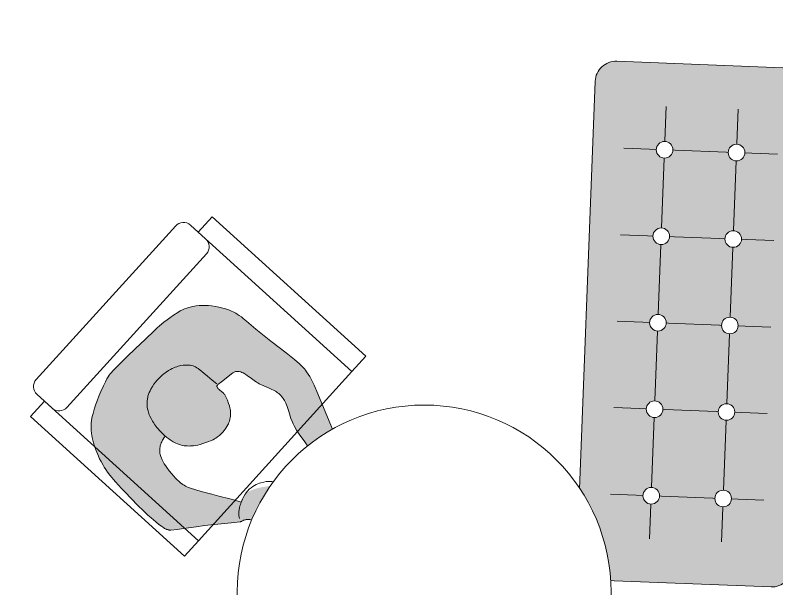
# Model space of a CAD drawing. Header units: millimetres. Extents: x 77208 to 83183, y 651 to 49284.
# Drawn here: x 80336 to 82170, y 24003 to 25383 of the extents above; entities that cross this region are included whole.
import ezdxf

# ---------------------------------------------------------------- set-up
doc = ezdxf.new("R2010")
doc.units = ezdxf.units.MM
doc.header["$MEASUREMENT"] = 0
for name, color, linetype, lineweight in [('FIXT-JNRY-PART', 42, 'Continuous', 0), ('FURN-FREE', 1, 'Continuous', 0), ('FURN-PLNT', 211, 'Continuous', 0), ('PRES-FILL', 7, 'Continuous', 0), ('PRES-PEOP', 42, 'Continuous', 0)]:
    doc.layers.add(name, color=color, linetype=linetype, lineweight=lineweight)

# ---------------------------------------------------------------- blocks, each defined once
blk = doc.blocks.new('*U7')
at = {"color": 0, "linetype": 'ByBlock', "lineweight": -2}
for p, q in [((-250, 275), (-225, 275)), ((275, 275), (275, -275))]:
    blk.add_line(p, q, dxfattribs=at)
at = {"color": 0, "linetype": 'ByBlock', "lineweight": -2, "flags": 128}
for points in [[(-225, 325), (275, 325), (275, 275), (-225, 275), (-225, 325)], [(-225, -275), (275, -275), (275, -325), (-225, -325), (-225, -275)]]:
    blk.add_lwpolyline(points, close=True, dxfattribs=at)
for points in [[(-275, 250), (-275, -250)], [(-175, -250), (-175, 250)], [(-250, -275), (-200, -275)]]:
    blk.add_lwpolyline(points, dxfattribs=at)
at = {"color": 0, "linetype": 'ByBlock', "lineweight": -2}
for centre, start, end in [((-250, 250), 90, 180), ((-200, 250), 360, 90), ((-250, -250), 180, 270), ((-200, -250), 270, 360)]:
    blk.add_arc(centre, 25, start, end, dxfattribs=at)
blk = doc.blocks.new('*U16')
at = {"layer": 'PRES-FILL', "linetype": 'ByBlock', "lineweight": -2}
h = blk.add_hatch(color=0, dxfattribs=at)
edge = h.paths.add_edge_path(flags=16)
edge.add_spline(control_points=[(-87.1, -291.1), (-88.9, -288.5), (-89.4, -283.3), (-89.5, -277.4)], knot_values=[0, 0, 0, 0, 1, 1, 1, 1], degree=3, periodic=0)
edge.add_spline(control_points=[(-89.5, -277.4), (-94.1, -264.3), (-102.3, -248.1), (-95, -247.6), (-88, -247), (-89.7, -264.1), (-89.5, -277.4)], knot_values=[0, 0, 0, 0, 0.509531, 0.509531, 0.509531, 1, 1, 1, 1], degree=3, periodic=0)
edge.add_spline(control_points=[(-89.5, -277.4), (-87.5, -283), (-86.2, -288.1), (-87.1, -291.1)], knot_values=[0, 0, 0, 0, 1, 1, 1, 1], degree=3, periodic=0)
edge.add_spline(control_points=[(-87.1, -291.1), (-86, -292.7), (-84.3, -293.3), (-82, -292.6), (-63.6, -286.7), (-44.9, -280.7), (-26.4, -274.1), (-4, -266.1), (18.4, -258.1), (40.8, -249.8), (62.1, -241.9), (84, -234.3), (102, -220.3), (117.4, -208.3), (129.9, -193.2), (142.6, -178.6), (163, -155.2), (182.9, -131.3), (203.2, -107.9), (213.2, -96.5), (224.2, -86), (234.3, -74.7), (246.7, -60.8), (254.8, -44.4), (259.7, -25), (268.8, 10.8), (269.4, 46.9), (252.7, 77.9), (241.3, 99.1), (227.3, 117.8), (212, 135.7), (198.2, 151.6), (184.4, 167.6), (170.6, 183.5), (153.9, 202.7), (137.1, 221.9), (119.8, 240.6), (106.8, 254.7), (88.4, 262.4), (71.1, 271.5), (49.3, 282.9), (28.3, 292.7), (3.3, 297.3), (-21.5, 302), (-44.7, 298.6), (-68.4, 290.7), (-91.1, 283.2), (-111.9, 273.8), (-130.5, 259.8), (-157.5, 239.5), (-182.8, 217.5), (-207.6, 194.9), (-226.2, 177.9), (-244, 160), (-260.3, 140.7), (-265.4, 134.8), (-270.1, 127.5), (-269.8, 119.5), (-269, 91.5), (-265, 65.1), (-263.2, 38), (-261.2, 9.3), (-260.2, -19.6), (-257.9, -48.3), (-257.6, -51.7), (-255, -54.6), (-254.2, -58), (-253.4, -61.6), (-253.2, -65.2), (-253.5, -68.8), (-254.4, -82.4), (-267.6, -92.2), (-268.2, -106.7), (-269, -125.4), (-262.5, -142.7), (-255.6, -157.8), (-248.2, -173.7), (-230.6, -189), (-215.1, -195.9), (-194.6, -205.1), (-227.5, -119.8), (-210.4, -122.7), (-200.6, -124.4), (-194.9, -152.8), (-181.9, -153.3), (-179.8, -153.3), (-175.7, -153.3), (-175.6, -151), (-174.7, -121.2), (-175.9, -84.2), (-191.9, -63.8), (-196.2, -58.4), (-202.4, -54.5), (-209.7, -51.7)], knot_values=[0, 0, 0, 0, 0.004098, 0.004098, 0.004098, 0.036354, 0.036354, 0.036354, 0.07573, 0.07573, 0.07573, 0.113201, 0.113201, 0.113201, 0.145266, 0.145266, 0.145266, 0.196552, 0.196552, 0.196552, 0.221625, 0.221625, 0.221625, 0.252365, 0.252365, 0.252365, 0.309173, 0.309173, 0.309173, 0.348127, 0.348127, 0.348127, 0.382965, 0.382965, 0.382965, 0.425054, 0.425054, 0.425054, 0.456865, 0.456865, 0.456865, 0.496842, 0.496842, 0.496842, 0.536467, 0.536467, 0.536467, 0.574696, 0.574696, 0.574696, 0.630228, 0.630228, 0.630228, 0.671879, 0.671879, 0.671879, 0.684675, 0.684675, 0.684675, 0.729775, 0.729775, 0.729775, 0.777357, 0.777357, 0.777357, 0.783126, 0.783126, 0.783126, 0.789055, 0.789055, 0.789055, 0.811446, 0.811446, 0.811446, 0.840448, 0.840448, 0.840448, 0.871083, 0.871083, 0.871083, 0.911485, 0.911485, 0.911485, 0.934486, 0.934486, 0.934486, 0.938181, 0.938181, 0.938181, 0.987094, 0.987094, 0.987094, 1, 1, 1, 1], degree=3, periodic=0)
edge.add_line((-209.7, -51.7), (-194, 0))
edge.add_spline(control_points=[(-194, 0), (-187, 22.7), (-179.6, 45.3), (-171.5, 67.7), (-163, 91.4), (-139.6, 107.6), (-118.7, 121.9), (-107.4, 129.7), (-96.1, 136.5), (-80.5, 136.9), (-68.4, 137.2), (-58.5, 133.8), (-50.1, 127.2)], knot_values=[0, 0, 0, 0, 0.324205, 0.324205, 0.324205, 0.66843, 0.66843, 0.66843, 0.855113, 0.855113, 0.855113, 1, 1, 1, 1], degree=3, periodic=0)
edge.add_line((-50.1, 127.2), (-43.4, 121.9))
edge.add_spline(control_points=[(-43.4, 121.9), (-53, 112), (-61.7, 101.2), (-66.2, 86.4), (-72, 67.4), (-70.6, 51.9), (-65.8, 32.4), (-60.9, 12.4), (-52.4, -3.9), (-40.5, -16.6), (-29.8, -28), (-15.7, -35.9), (4.1, -37.8), (21.4, -39.5), (32.8, -32.6), (46, -27.7), (56.1, -23.9), (64, -4.3), (73.4, -9.4), (78.2, -11.9), (80, -18.4), (83, -23.2), (90.4, -35.2), (104.9, -43.5), (103.9, -59.9), (102.6, -82.9), (81.9, -92.8), (71.8, -109.6), (62.8, -124.7), (56.9, -143.1), (45.7, -155.8), (27.6, -176.6), (-8.7, -176.6), (-33.9, -189.3), (-57.3, -201), (-80, -218.6), (-102.9, -230.2), (-126.4, -242.2), (-170.3, -203.5), (-183.9, -215.1), (-185.4, -216.4), (-186.2, -221.3), (-185.7, -224), (-184, -232.5), (-161.6, -243.7), (-165.3, -244.4), (-170.3, -245.4), (-189.8, -234), (-202.1, -232.4), (-207, -231.8), (-219.2, -228.5), (-217.4, -233.8), (-214.3, -243.7), (-208.3, -250.8), (-201.7, -257.1), (-184.8, -273.2), (-168.6, -289.9), (-141.4, -295.4), (-121.8, -299.2), (-104.3, -296.7), (-90.1, -293.9), (-88.5, -293.6), (-87.5, -292.6), (-87.1, -291.1)], knot_values=[0, 0, 0, 0, 0.044568, 0.044568, 0.044568, 0.101682, 0.101682, 0.101682, 0.159954, 0.159954, 0.159954, 0.212108, 0.212108, 0.212108, 0.25772, 0.25772, 0.25772, 0.292514, 0.292514, 0.292514, 0.310285, 0.310285, 0.310285, 0.355053, 0.355053, 0.355053, 0.417583, 0.417583, 0.417583, 0.47369, 0.47369, 0.47369, 0.564976, 0.564976, 0.564976, 0.649839, 0.649839, 0.649839, 0.736981, 0.736981, 0.736981, 0.746599, 0.746599, 0.746599, 0.777051, 0.777051, 0.777051, 0.817948, 0.817948, 0.817948, 0.83422, 0.83422, 0.83422, 0.863911, 0.863911, 0.863911, 0.939425, 0.939425, 0.939425, 0.993629, 0.993629, 0.993629, 1, 1, 1, 1], degree=3, periodic=0)
at = {"layer": 'PRES-PEOP', "color": 0, "linetype": 'ByBlock', "lineweight": -2, "flags": 128}
for points in [[(-250.1, -46.7), (-246.5, -46.2), (-243, -45.9), (-239.8, -45.9), (-236.8, -46), (-234, -46.3), (-228.6, -47.1), (-224, -48.2), (-219.9, -49.4), (-216.4, -50.7), (-213.3, -51.9), (-207.9, -54.4), (-203.8, -56.5), (-197.9, -59.9), (-191.9, -63.8), (-189.4, -65.6), (-184.9, -69.7), (-180.9, -73.9), (-177.6, -78.3), (-174.8, -82.6), (-172.5, -86.9), (-170.5, -91.1), (-168.9, -95.1), (-167.6, -98.9), (-166.6, -102.5), (-165.2, -109.4), (-164.5, -115.4), (-164.4, -120.5), (-164.6, -125), (-165, -128.8), (-165.6, -132), (-167.2, -137.4), (-168.7, -141.2), (-170.1, -143.9), (-172.6, -147.7), (-175.6, -151), (-175.9, -151.3), (-176.2, -151.6), (-176.5, -151.8), (-176.9, -152), (-177.2, -152.1), (-177.8, -152.4), (-178.3, -152.6), (-178.8, -152.7), (-179.2, -152.8), (-179.9, -153), (-180.5, -153.1), (-180.9, -153.1), (-181.4, -153.2), (-181.7, -153.2), (-181.9, -153.3), (-183, -153.2), (-184, -153.1), (-184.9, -152.7), (-185.8, -152.3), (-186.7, -151.8), (-187.6, -151.2), (-189.2, -149.7), (-190.7, -148.1), (-192.1, -146.4), (-193.4, -144.7), (-195.7, -141.2), (-199.7, -134.9), (-201.1, -132.6), (-202.4, -130.6), (-203.4, -129.1), (-204.3, -127.8), (-205.1, -126.7), (-206.5, -125.2), (-207.5, -124.2), (-208.2, -123.6), (-209.3, -123), (-209.9, -122.8), (-210.4, -122.7), (-211.6, -122.8), (-212.6, -123.4), (-213.4, -124.3), (-214, -125.6), (-214.5, -127.1), (-214.8, -128.8), (-215.1, -130.7), (-215.3, -132.8), (-215.4, -134.9), (-215.4, -139.4), (-215.3, -144), (-215, -148.6), (-214.3, -157.7), (-213.5, -165.7), (-212.9, -172.5), (-212.4, -178.2), (-212, -182.7), (-211.8, -186.3), (-211.7, -189.1), (-211.8, -191.3), (-211.8, -192.9), (-212, -194.1), (-212.2, -195), (-212.6, -196.2), (-213.1, -196.6), (-213.5, -196.8), (-214.2, -196.6), (-215.1, -195.9), (-216.8, -194.4), (-218.7, -192.9), (-220.7, -191.4), (-222.7, -189.9), (-224.8, -188.4), (-228.9, -185.5), (-232.6, -182.7), (-236, -180.2), (-238.9, -177.8), (-241.4, -175.6), (-245.6, -171.6), (-248.6, -168.4), (-250.6, -165.9), (-252, -163.9), (-253.9, -160.9), (-255.6, -157.8), (-258.4, -151.3), (-260.7, -145.7), (-262.6, -140.7), (-264, -136.4), (-265.2, -132.7), (-266, -129.4), (-267.2, -123.6), (-267.9, -119.4), (-268.2, -116.2), (-268.4, -111.4), (-268.2, -106.7), (-267.9, -104.3), (-267.3, -102), (-266.7, -99.9), (-265.9, -98), (-264.3, -94.3), (-257.6, -81.6), (-256.1, -78.5), (-255.1, -76.1), (-254.5, -74.2), (-253.9, -71.5), (-253.6, -70.1), (-253.5, -68.8), (-253.4, -67.5), (-253.4, -66.3), (-253.4, -65.3), (-253.4, -64.4), (-253.5, -62.8), (-253.6, -61.6), (-253.7, -60.7), (-253.9, -59.3), (-254.2, -58), (-254.4, -57.4), (-254.6, -56.8), (-255, -55.7), (-256.8, -52.1), (-257.2, -51.1), (-257.5, -50.4), (-257.6, -49.9), (-257.8, -49.1), (-257.9, -48.7), (-257.9, -48.3), (-259.4, -26.7), (-261.2, 5.6), (-263.2, 38), (-264.8, 58.4), (-267.6, 89), (-268.9, 104.3), (-269.8, 119.5), (-269.8, 121), (-269.8, 122.3), (-269.6, 123.6), (-269.4, 124.7), (-269.1, 125.8), (-268.4, 127.8), (-267.7, 129.5), (-267, 131), (-266.3, 132.3), (-265, 134.5), (-263.9, 136.1), (-262.2, 138.4), (-260.3, 140.7), (-254, 148.3), (-248.5, 154.6), (-238.6, 165.1), (-231.1, 172.8), (-219.5, 183.9), (-207.6, 194.9), (-188.9, 211.8), (-174.7, 224.2), (-163.9, 233.3), (-147.5, 246.7), (-130.5, 259.8), (-123.3, 264.8), (-116.9, 268.9), (-111.2, 272.2), (-106.1, 274.9), (-97.1, 279.4), (-90.1, 282.5), (-79.4, 286.7), (-68.4, 290.7), (-59.5, 293.5), (-51.6, 295.6), (-44.7, 297.1), (-38.6, 298.1), (-33.3, 298.8), (-28.6, 299.2), (-20.5, 299.6), (-14.5, 299.5), (-10, 299.2), (-3.3, 298.5), (3.3, 297.3), (11.9, 295.3), (19.5, 293.2), (26, 291.1), (31.7, 289.1), (41.7, 285.3), (49.1, 282.1), (60.1, 277), (71.1, 271.5), (84.3, 264.8), (94, 259.7), (101, 255.6), (106.1, 252.3), (109.7, 249.7), (112.4, 247.6), (116.2, 244.2), (119.8, 240.6), (132.8, 226.5), (151.8, 205.1), (170.6, 183.5), (191.3, 159.6), (212, 135.7), (217.6, 128.9), (222.5, 122.9), (230.6, 112.3), (236.4, 104.1), (240.6, 97.7), (246.8, 88), (252.7, 77.9), (255.8, 71.9), (258.3, 66.2), (260.3, 60.7), (261.9, 55.5), (263.2, 50.5), (265.1, 41), (266.1, 32.6), (266.5, 25.2), (266.6, 18.7), (266.4, 13.1), (265.6, 3.2), (264.6, -4), (262.5, -14.7), (259.7, -25), (257.6, -31.5), (255.6, -37.3), (253.6, -42.3), (251.7, -46.6), (250, -50.3), (246.7, -56.8), (244, -61.5), (241.8, -64.9), (238.2, -69.9), (234.3, -74.7), (230.5, -79), (223.6, -86.3), (213.3, -97), (208.2, -102.4), (203.2, -107.9), (172.9, -143.2), (142.6, -178.6), (133.1, -189.6), (125.9, -197.7), (120.3, -203.7), (116, -208), (112.7, -211.2), (107.5, -215.8), (102, -220.3), (98.6, -222.9), (95.2, -225.2), (88.9, -229.1), (83.1, -232.3), (78, -234.9), (68.9, -239), (61.9, -241.9), (40.8, -249.8), (7.2, -262), (-26.4, -274.1), (-40.3, -279), (-61.2, -285.9), (-82, -292.6), (-83.3, -292.9), (-84.5, -292.8), (-85.5, -292.5), (-86.5, -292), (-87.3, -291.3), (-88, -290.4), (-88.7, -289.5), (-89.3, -288.4), (-89.8, -287.2), (-90.3, -286), (-91, -283.3), (-91.7, -280.6), (-92.1, -277.9), (-92.8, -272.6), (-93.2, -267.8), (-93.5, -263.6), (-93.6, -260.2), (-93.8, -257.4), (-93.9, -255.1), (-93.9, -253.3), (-94, -251.9), (-94.1, -250.8), (-94.1, -249.9), (-94.3, -248.7), (-94.4, -248), (-94.5, -247.7), (-94.7, -247.5), (-95, -247.6), (-95.2, -247.9), (-95.2, -248.5), (-95.2, -249.2), (-95.1, -250), (-94.9, -251), (-94.6, -252), (-94.3, -253.1), (-93.6, -255.5), (-92.9, -257.9), (-92.1, -260.4), (-91.3, -262.9), (-89.8, -267.7), (-88.6, -272.1), (-87.6, -275.9), (-87, -279.1), (-86.5, -281.8), (-86.3, -284), (-86.2, -285.8), (-86.3, -287.3), (-86.4, -288.5), (-86.6, -289.5), (-87.1, -291), (-87.6, -292), (-88.1, -292.6), (-89, -293.4), (-90.1, -293.9), (-92.7, -294.7), (-95.3, -295.4), (-97.9, -296), (-100.4, -296.6), (-105.4, -297.6), (-110, -298.2), (-114.1, -298.7), (-117.7, -298.9), (-120.8, -299), (-123.6, -298.9), (-128.3, -298.6), (-131.8, -298.1), (-134.3, -297.6), (-138, -296.7), (-141.4, -295.4), (-149.1, -291.7), (-155.9, -288.2), (-161.8, -285), (-166.8, -282), (-175.7, -276.4), (-182.3, -272), (-192, -264.8), (-201.7, -257.1), (-203.2, -255.9), (-204.8, -254.6), (-206.4, -253.3), (-209.4, -250.7), (-212, -248.3), (-214.2, -246.2), (-215.9, -244.3), (-217.2, -242.7), (-218.2, -241.4), (-218.8, -240.2), (-219.3, -239.2), (-219.5, -238.4), (-219.6, -237.7), (-219.7, -237.1), (-219.6, -236.7), (-219.4, -235.8), (-219.1, -235.3), (-218.8, -234.9), (-218.2, -234.3), (-217.4, -233.8), (-216.6, -233.4), (-215.7, -233.1), (-214.9, -232.8), (-214.2, -232.6), (-213.4, -232.5), (-212, -232.2), (-210.8, -232.1), (-209.7, -232.1), (-207.8, -232.1), (-206.3, -232.1), (-204.2, -232.3), (-202.1, -232.4), (-199.7, -232.8), (-197.5, -233.3), (-195.5, -234), (-193.6, -234.7), (-190, -236.4), (-183.7, -239.7), (-181.4, -240.9), (-179.4, -241.9), (-177.6, -242.7), (-176, -243.3), (-173.3, -244.1), (-171.3, -244.5), (-169.8, -244.7), (-168.7, -244.8), (-167, -244.7), (-165.3, -244.4), (-164.6, -244.2), (-164.1, -243.9), (-163.7, -243.6), (-163.6, -243.3), (-163.6, -243), (-163.7, -242.6), (-163.9, -242.3), (-164.2, -241.9), (-164.6, -241.5), (-165, -241.1), (-165.5, -240.7), (-166.5, -239.8), (-167.7, -239), (-168.9, -238.2), (-170.1, -237.4), (-172.6, -235.9), (-177, -233), (-178.7, -231.8), (-180, -230.8), (-181.1, -230), (-182, -229.2), (-182.7, -228.6), (-183.8, -227.4), (-184.5, -226.5), (-185, -225.9), (-185.4, -224.9), (-185.6, -224.5), (-185.7, -224), (-185.7, -223.5), (-185.8, -223), (-185.8, -222.5), (-185.9, -221.5), (-186, -220.6), (-186, -219.8), (-185.9, -219.1), (-185.8, -218.5), (-185.7, -218), (-185.6, -217.6), (-185.5, -217.2), (-185.4, -216.9), (-185.1, -216.3), (-184.9, -216), (-184.7, -215.7), (-184.3, -215.4), (-183.9, -215.1), (-181.6, -213.7), (-179.3, -212.7), (-177.1, -212), (-174.8, -211.6), (-172.7, -211.4), (-170.5, -211.4), (-166.3, -211.9), (-162.3, -212.8), (-158.5, -214), (-155, -215.4), (-127.9, -228.6), (-124.6, -229.9), (-121.7, -230.8), (-119.3, -231.5), (-115, -232.2), (-111.9, -232.4), (-109.6, -232.2), (-106.2, -231.5), (-102.9, -230.2), (-94.2, -225.5), (-86.7, -221.1), (-73.5, -212.9), (-53.8, -200.5), (-43.9, -194.6), (-33.9, -189.3), (-29, -187.1), (-24.4, -185.2), (-15.2, -182.3), (1.3, -177.9), (13.7, -174.4), (18.2, -172.9), (22.1, -171.5), (28.6, -168.6), (33.3, -166), (36.6, -163.8), (41.4, -160.1), (43.6, -158.1), (45.7, -155.8), (47.9, -153.2), (49.9, -150.7), (51.6, -148.3), (54.5, -143.6), (56.8, -139.4), (60.6, -131.9), (66, -120.5), (68.8, -115), (71.8, -109.6), (73.8, -106.5), (75.8, -103.6), (80, -98.1), (87.8, -88.6), (90.7, -85.1), (93.1, -82), (95.2, -79.2), (96.8, -76.8), (99.4, -72.6), (101.1, -69.5), (102.1, -67.1), (103.3, -63.5), (103.7, -61.7), (103.9, -59.9), (104, -58.8), (103.9, -56.6), (103.6, -54.6), (103, -52.6), (102.3, -50.8), (101.5, -49.1), (100.7, -47.5), (98.8, -44.4), (83, -23.2), (78.3, -15.8), (77.2, -14), (76.3, -12.7), (75.6, -11.8), (74.5, -10.5), (73.4, -9.4), (72.7, -8.8), (72, -8.4), (71.4, -8.1), (70.7, -8), (70.1, -8), (69.5, -8.1), (68.8, -8.2), (68.2, -8.5), (67, -9.1), (65.9, -9.9), (64.8, -10.8), (63.7, -11.8), (62.7, -12.8), (60.7, -14.8), (57.2, -18.6), (54.5, -21.5), (52.4, -23.5), (50.9, -24.8), (49.7, -25.7), (48.8, -26.3), (47.4, -27.1), (46, -27.7), (35.6, -31.4), (27.7, -33.9), (21.7, -35.6), (17.3, -36.6), (13.9, -37.2), (11.5, -37.5), (7.8, -37.8), (4.1, -37.8), (1.2, -37.6), (-1.6, -37.3), (-4.1, -36.9), (-6.5, -36.4), (-10.9, -35.2), (-14.7, -33.9), (-18, -32.5), (-20.9, -31.1), (-23.4, -29.7), (-27.7, -27), (-31, -24.7), (-33.4, -22.9), (-36.9, -19.9), (-40.5, -16.6), (-43.3, -13.7), (-45.7, -11.1), (-47.8, -8.5), (-49.6, -6.1), (-51.2, -3.9), (-53.8, 0.4), (-55.9, 4.2), (-57.5, 7.5), (-60, 13.5), (-61.6, 18.1), (-63.8, 25.1), (-65.8, 32.4), (-67.4, 39.1), (-68.6, 45), (-69.3, 50.3), (-69.8, 54.9), (-70, 59), (-70, 62.5), (-70, 65.6), (-69.6, 70.9), (-69.1, 74.9), (-68.6, 77.8), (-67.5, 82.1), (-66.2, 86.4), (-65.3, 88.9), (-63.3, 93.6), (-61.4, 97.5), (-59.5, 100.9), (-57.8, 103.8), (-56.2, 106.3), (-53.1, 110.6), (-50.6, 113.8), (-46.6, 118.5), (-42.3, 123.1), (-39.5, 125.9), (-34.1, 130.9), (-29.4, 135), (-25.2, 138.3), (-21.5, 141), (-14.8, 145.5), (-9.6, 148.5), (-5.7, 150.7), (0.4, 153.8), (6.7, 156.6), (10, 158), (13.2, 159.1), (16.3, 159.9), (19.2, 160.6), (22, 161.2), (27.2, 161.9), (31.9, 162.1), (36, 162.1), (39.5, 162), (42.6, 161.6), (48, 160.8), (52, 159.8), (54.9, 159), (59.2, 157.4), (63.4, 155.6), (67.4, 153.5), (71.1, 151.4), (77.6, 147.3), (83.1, 143.3), (87.6, 139.5), (91.4, 136), (94.6, 132.8), (100, 126.9), (103.7, 122.1), (106.4, 118.4), (110.3, 112.5), (113.9, 106.4), (116.2, 102.1), (118.1, 97.9), (119.7, 93.8), (121, 89.9), (122.1, 86.2), (123, 82.8), (124.3, 76.2), (124.9, 70.4), (125.1, 65.4), (125, 61.1), (124.6, 57.4), (124.1, 54.2), (123.5, 51.5), (122.1, 47), (120.8, 43.7), (119.6, 41.3), (117.5, 38), (115, 34.8), (95.8, 13.3), (86, 2.7), (76.2, -7.9)], [(-209.7, -51.7), (-201.8, -25.9), (-194, 0), (-188.7, 17), (-180.4, 42.4), (-176.1, 55), (-171.5, 67.7), (-169.8, 72), (-167.8, 75.9), (-165.8, 79.4), (-163.8, 82.6), (-161.7, 85.5), (-157.5, 90.7), (-153.4, 95), (-149.7, 98.6), (-146.2, 101.7), (-139.8, 106.9), (-134.7, 110.7), (-126.9, 116.3), (-118.7, 121.9), (-114, 125), (-109.9, 127.5), (-106.3, 129.4), (-103.1, 131), (-100.3, 132.3), (-97.8, 133.3), (-95.7, 134), (-91.9, 135.2), (-89.1, 135.9), (-86.9, 136.3), (-83.7, 136.7), (-80.5, 136.9), (-78.6, 136.9), (-76.8, 136.8), (-75, 136.7), (-71.8, 136.3), (-68.9, 135.7), (-66.3, 135.1), (-64.1, 134.4), (-62.2, 133.8), (-59, 132.5), (-56.6, 131.3), (-54.9, 130.4), (-52.5, 128.9), (-50.1, 127.2), (-46.8, 124.6), (-43.4, 121.9)]]:
    blk.add_lwpolyline(points, dxfattribs=at)
blk = doc.blocks.new('*U52')
at = {"linetype": 'ByBlock', "lineweight": -2}
blk.add_hatch(color=7, dxfattribs=at).paths.add_polyline_path([(-167.4, -619, -0.414214), (-215.4, -567.1), (-171, 582, -0.414214), (-119.1, 630.1), (300.6, 613.8, -0.414214), (348.6, 562), (304.2, -587.2, -0.414214), (252.3, -635.2)])
at = {"color": 0, "linetype": 'ByBlock', "lineweight": -2}
for p, q in [((-40.1, -519.7), (0.1, 521.2)), ((133.1, -526.4), (173.3, 514.5)), ((-102.2, 420.9), (267.6, 406.6)), ((-110.2, 212.7), (259.5, 198.5)), ((-118.3, 4.6), (251.5, -9.7)), ((-126.3, -203.6), (243.4, -217.9)), ((-134.3, -411.8), (235.4, -426.1))]:
    blk.add_line(p, q, dxfattribs=at)
at = {"color": 0, "linetype": 'ByBlock', "lineweight": -2, "flags": 128}
blk.add_lwpolyline([(-167.4, -619, -0.414214), (-215.4, -567.1), (-171, 582, -0.414214), (-119.1, 630.1), (300.6, 613.8, -0.414214), (348.6, 562), (304.2, -587.2, -0.414214), (252.3, -635.2), (-167.4, -619)], format="xyb", close=True, dxfattribs=at)
at = {"color": 0, "linetype": 'ByBlock', "lineweight": -2}
for points in [[(-3.1, 437.1), (-4.4, 437.1), (-5.6, 437.1), (-6.9, 436.9), (-8.1, 436.7), (-9.3, 436.4), (-10.5, 436), (-11.7, 435.5), (-12.8, 435), (-14, 434.4), (-15, 433.8), (-16, 433), (-17, 432.2), (-17.9, 431.4), (-18.8, 430.5), (-19.6, 429.5), (-20.4, 428.5), (-21, 427.4), (-21.7, 426.3), (-22.2, 425.2), (-22.7, 424), (-23.1, 422.8), (-23.4, 421.6), (-23.6, 420.4), (-23.8, 419.2), (-23.9, 417.9), (-23.9, 416.6), (-23.8, 415.4), (-23.7, 414.1), (-23.4, 412.9), (-23.1, 411.7), (-22.8, 410.5), (-22.3, 409.3), (-21.8, 408.2), (-21.2, 407.1), (-20.5, 406), (-19.8, 405), (-19, 404), (-18.1, 403.1), (-17.2, 402.2), (-16.3, 401.4), (-15.3, 400.7), (-14.2, 400), (-13.1, 399.4), (-12, 398.8), (-10.8, 398.4), (-9.6, 398), (-8.4, 397.6), (-7.2, 397.4), (-5.9, 397.2), (-4.7, 397.1), (-3.4, 397.1), (-2.2, 397.2), (-0.9, 397.4), (0.3, 397.6), (1.5, 397.9), (2.7, 398.3), (3.9, 398.7), (5.1, 399.2), (6.2, 399.8), (7.2, 400.5), (8.2, 401.2), (9.2, 402), (10.1, 402.9), (11, 403.8), (11.8, 404.8), (12.6, 405.8), (13.2, 406.8), (13.9, 407.9), (14.4, 409.1), (14.9, 410.2), (15.3, 411.4), (15.6, 412.6), (15.8, 413.9), (16, 415.1), (16.1, 416.4), (16.1, 417.6), (16, 418.9), (15.9, 420.1), (15.7, 421.4), (15.3, 422.6), (15, 423.8), (14.5, 424.9), (14, 426.1), (13.4, 427.2), (12.7, 428.3), (12, 429.3), (11.2, 430.2), (10.3, 431.2), (9.4, 432), (8.5, 432.8), (7.5, 433.6), (6.4, 434.3), (5.3, 434.9), (4.2, 435.4), (3, 435.9), (1.8, 436.3), (0.6, 436.6), (-0.6, 436.9)], [(170.1, 430.4), (168.8, 430.4), (167.6, 430.4), (166.3, 430.2), (165.1, 430), (163.9, 429.7), (162.7, 429.3), (161.5, 428.8), (160.4, 428.3), (159.3, 427.7), (158.2, 427.1), (157.2, 426.3), (156.2, 425.5), (155.3, 424.7), (154.4, 423.8), (153.6, 422.8), (152.9, 421.8), (152.2, 420.7), (151.6, 419.6), (151, 418.5), (150.5, 417.3), (150.1, 416.2), (149.8, 414.9), (149.6, 413.7), (149.4, 412.5), (149.3, 411.2), (149.3, 410), (149.4, 408.7), (149.5, 407.4), (149.8, 406.2), (150.1, 405), (150.4, 403.8), (150.9, 402.6), (151.4, 401.5), (152, 400.4), (152.7, 399.3), (153.4, 398.3), (154.2, 397.3), (155.1, 396.4), (156, 395.5), (156.9, 394.7), (158, 394), (159, 393.3), (160.1, 392.7), (161.2, 392.1), (162.4, 391.7), (163.6, 391.3), (164.8, 390.9), (166, 390.7), (167.3, 390.5), (168.5, 390.4), (169.8, 390.4), (171.1, 390.5), (172.3, 390.7), (173.5, 390.9), (174.8, 391.2), (176, 391.6), (177.1, 392), (178.3, 392.5), (179.4, 393.1), (180.4, 393.8), (181.5, 394.5), (182.4, 395.3), (183.4, 396.2), (184.2, 397.1), (185, 398.1), (185.8, 399.1), (186.5, 400.1), (187.1, 401.2), (187.6, 402.4), (188.1, 403.5), (188.5, 404.7), (188.8, 405.9), (189, 407.2), (189.2, 408.4), (189.3, 409.7), (189.3, 410.9), (189.2, 412.2), (189.1, 413.4), (188.9, 414.7), (188.6, 415.9), (188.2, 417.1), (187.7, 418.2), (187.2, 419.4), (186.6, 420.5), (185.9, 421.6), (185.2, 422.6), (184.4, 423.6), (183.6, 424.5), (182.6, 425.3), (181.7, 426.1), (180.7, 426.9), (179.6, 427.6), (178.5, 428.2), (177.4, 428.7), (176.2, 429.2), (175, 429.6), (173.8, 429.9), (172.6, 430.2)], [(-11.2, 228.9), (-12.4, 228.9), (-13.7, 228.9), (-14.9, 228.7), (-16.2, 228.5), (-17.4, 228.2), (-18.6, 227.8), (-19.8, 227.4), (-20.9, 226.8), (-22, 226.2), (-23.1, 225.6), (-24.1, 224.8), (-25.1, 224), (-26, 223.2), (-26.8, 222.3), (-27.7, 221.3), (-28.4, 220.3), (-29.1, 219.3), (-29.7, 218.2), (-30.2, 217), (-30.7, 215.9), (-31.1, 214.7), (-31.4, 213.5), (-31.7, 212.2), (-31.8, 211), (-31.9, 209.7), (-31.9, 208.5), (-31.9, 207.2), (-31.7, 206), (-31.5, 204.7), (-31.2, 203.5), (-30.8, 202.3), (-30.4, 201.1), (-29.8, 200), (-29.2, 198.9), (-28.6, 197.8), (-27.8, 196.8), (-27, 195.8), (-26.2, 194.9), (-25.3, 194), (-24.3, 193.2), (-23.3, 192.5), (-22.2, 191.8), (-21.2, 191.2), (-20, 190.7), (-18.9, 190.2), (-17.7, 189.8), (-16.4, 189.5), (-15.2, 189.2), (-14, 189.1), (-12.7, 189), (-11.5, 189), (-10.2, 189), (-9, 189.2), (-7.7, 189.4), (-6.5, 189.7), (-5.3, 190.1), (-4.1, 190.5), (-3, 191.1), (-1.9, 191.7), (-0.8, 192.3), (0.2, 193.1), (1.2, 193.9), (2.1, 194.7), (3, 195.6), (3.8, 196.6), (4.5, 197.6), (5.2, 198.6), (5.8, 199.7), (6.4, 200.9), (6.8, 202), (7.2, 203.2), (7.5, 204.4), (7.8, 205.7), (8, 206.9), (8, 208.2), (8.1, 209.4), (8, 210.7), (7.8, 211.9), (7.6, 213.2), (7.3, 214.4), (6.9, 215.6), (6.5, 216.8), (5.9, 217.9), (5.3, 219), (4.7, 220.1), (3.9, 221.1), (3.2, 222.1), (2.3, 223), (1.4, 223.9), (0.4, 224.7), (-0.6, 225.4), (-1.6, 226.1), (-2.7, 226.7), (-3.9, 227.2), (-5, 227.7), (-6.2, 228.1), (-7.4, 228.4), (-8.7, 228.7)], [(162, 222.2), (160.8, 222.3), (159.5, 222.2), (158.3, 222), (157, 221.8), (155.8, 221.5), (154.6, 221.1), (153.5, 220.7), (152.3, 220.1), (151.2, 219.5), (150.1, 218.9), (149.1, 218.1), (148.2, 217.4), (147.2, 216.5), (146.4, 215.6), (145.6, 214.6), (144.8, 213.6), (144.1, 212.6), (143.5, 211.5), (143, 210.3), (142.5, 209.2), (142.1, 208), (141.8, 206.8), (141.5, 205.5), (141.4, 204.3), (141.3, 203), (141.3, 201.8), (141.3, 200.5), (141.5, 199.3), (141.7, 198), (142, 196.8), (142.4, 195.6), (142.9, 194.4), (143.4, 193.3), (144, 192.2), (144.6, 191.1), (145.4, 190.1), (146.2, 189.1), (147, 188.2), (147.9, 187.4), (148.9, 186.5), (149.9, 185.8), (151, 185.1), (152.1, 184.5), (153.2, 184), (154.4, 183.5), (155.5, 183.1), (156.8, 182.8), (158, 182.5), (159.2, 182.4), (160.5, 182.3), (161.8, 182.3), (163, 182.3), (164.3, 182.5), (165.5, 182.7), (166.7, 183), (167.9, 183.4), (169.1, 183.8), (170.2, 184.4), (171.3, 185), (172.4, 185.6), (173.4, 186.4), (174.4, 187.2), (175.3, 188), (176.2, 188.9), (177, 189.9), (177.7, 190.9), (178.4, 192), (179, 193), (179.6, 194.2), (180, 195.3), (180.4, 196.5), (180.8, 197.8), (181, 199), (181.2, 200.2), (181.3, 201.5), (181.3, 202.7), (181.2, 204), (181, 205.2), (180.8, 206.5), (180.5, 207.7), (180.1, 208.9), (179.7, 210.1), (179.2, 211.2), (178.6, 212.3), (177.9, 213.4), (177.2, 214.4), (176.4, 215.4), (175.5, 216.3), (174.6, 217.2), (173.6, 218), (172.6, 218.7), (171.6, 219.4), (170.5, 220), (169.3, 220.6), (168.2, 221), (167, 221.4), (165.8, 221.7), (164.5, 222)], [(-19.2, 20.8), (-20.5, 20.8), (-21.7, 20.7), (-23, 20.5), (-24.2, 20.3), (-25.4, 20), (-26.6, 19.6), (-27.8, 19.2), (-28.9, 18.7), (-30, 18.1), (-31.1, 17.4), (-32.1, 16.7), (-33.1, 15.9), (-34, 15), (-34.9, 14.1), (-35.7, 13.1), (-36.4, 12.1), (-37.1, 11.1), (-37.7, 10), (-38.3, 8.8), (-38.8, 7.7), (-39.2, 6.5), (-39.5, 5.3), (-39.7, 4), (-39.9, 2.8), (-40, 1.5), (-40, 0.3), (-39.9, -1), (-39.8, -2.2), (-39.5, -3.4), (-39.2, -4.7), (-38.9, -5.9), (-38.4, -7), (-37.9, -8.2), (-37.3, -9.3), (-36.6, -10.3), (-35.9, -11.4), (-35.1, -12.3), (-34.2, -13.3), (-33.3, -14.1), (-32.4, -14.9), (-31.3, -15.7), (-30.3, -16.4), (-29.2, -17), (-28.1, -17.5), (-26.9, -18), (-25.7, -18.4), (-24.5, -18.7), (-23.3, -19), (-22, -19.1), (-20.8, -19.2), (-19.5, -19.2), (-18.2, -19.2), (-17, -19), (-15.8, -18.8), (-14.5, -18.5), (-13.3, -18.1), (-12.2, -17.6), (-11, -17.1), (-9.9, -16.5), (-8.9, -15.8), (-7.8, -15.1), (-6.9, -14.3), (-5.9, -13.5), (-5.1, -12.6), (-4.3, -11.6), (-3.5, -10.6), (-2.8, -9.5), (-2.2, -8.4), (-1.7, -7.3), (-1.2, -6.1), (-0.8, -4.9), (-0.5, -3.7), (-0.3, -2.5), (-0.1, -1.3), (0, 0), (0, 1.3), (-0.1, 2.5), (-0.2, 3.8), (-0.4, 5), (-0.7, 6.2), (-1.1, 7.4), (-1.6, 8.6), (-2.1, 9.7), (-2.7, 10.8), (-3.4, 11.9), (-4.1, 12.9), (-4.9, 13.9), (-5.7, 14.8), (-6.7, 15.7), (-7.6, 16.5), (-8.6, 17.2), (-9.7, 17.9), (-10.8, 18.5), (-11.9, 19.1), (-13.1, 19.5), (-14.3, 19.9), (-15.5, 20.3), (-16.7, 20.5)], [(154, 14.1), (152.7, 14.1), (151.5, 14), (150.2, 13.9), (149, 13.6), (147.8, 13.3), (146.6, 12.9), (145.4, 12.5), (144.3, 12), (143.2, 11.4), (142.1, 10.7), (141.1, 10), (140.1, 9.2), (139.2, 8.3), (138.3, 7.4), (137.5, 6.5), (136.8, 5.4), (136.1, 4.4), (135.5, 3.3), (134.9, 2.2), (134.5, 1), (134.1, -0.2), (133.7, -1.4), (133.5, -2.7), (133.3, -3.9), (133.2, -5.1), (133.2, -6.4), (133.3, -7.7), (133.4, -8.9), (133.7, -10.1), (134, -11.4), (134.4, -12.6), (134.8, -13.7), (135.3, -14.9), (135.9, -16), (136.6, -17), (137.3, -18.1), (138.1, -19), (139, -20), (139.9, -20.8), (140.9, -21.6), (141.9, -22.4), (142.9, -23.1), (144, -23.7), (145.1, -24.2), (146.3, -24.7), (147.5, -25.1), (148.7, -25.4), (150, -25.7), (151.2, -25.8), (152.5, -25.9), (153.7, -25.9), (155, -25.8), (156.2, -25.7), (157.4, -25.5), (158.7, -25.2), (159.9, -24.8), (161, -24.3), (162.2, -23.8), (163.3, -23.2), (164.3, -22.5), (165.4, -21.8), (166.3, -21), (167.3, -20.2), (168.1, -19.3), (168.9, -18.3), (169.7, -17.3), (170.4, -16.2), (171, -15.1), (171.5, -14), (172, -12.8), (172.4, -11.6), (172.7, -10.4), (173, -9.2), (173.1, -7.9), (173.2, -6.7), (173.2, -5.4), (173.1, -4.2), (173, -2.9), (172.8, -1.7), (172.5, -0.5), (172.1, 0.7), (171.6, 1.9), (171.1, 3), (170.5, 4.1), (169.8, 5.2), (169.1, 6.2), (168.3, 7.2), (167.5, 8.1), (166.6, 9), (165.6, 9.8), (164.6, 10.5), (163.5, 11.2), (162.4, 11.8), (161.3, 12.4), (160.1, 12.8), (158.9, 13.2), (157.7, 13.6), (156.5, 13.8)], [(-27.3, -187.4), (-28.5, -187.4), (-29.8, -187.5), (-31, -187.6), (-32.3, -187.9), (-33.5, -188.2), (-34.7, -188.5), (-35.8, -189), (-37, -189.5), (-38.1, -190.1), (-39.2, -190.8), (-40.2, -191.5), (-41.2, -192.3), (-42.1, -193.2), (-42.9, -194.1), (-43.7, -195), (-44.5, -196), (-45.2, -197.1), (-45.8, -198.2), (-46.3, -199.3), (-46.8, -200.5), (-47.2, -201.7), (-47.5, -202.9), (-47.8, -204.1), (-47.9, -205.4), (-48, -206.6), (-48, -207.9), (-48, -209.1), (-47.8, -210.4), (-47.6, -211.6), (-47.3, -212.8), (-46.9, -214), (-46.4, -215.2), (-45.9, -216.4), (-45.3, -217.5), (-44.7, -218.5), (-43.9, -219.5), (-43.1, -220.5), (-42.3, -221.4), (-41.4, -222.3), (-40.4, -223.1), (-39.4, -223.9), (-38.3, -224.5), (-37.2, -225.2), (-36.1, -225.7), (-34.9, -226.2), (-33.8, -226.6), (-32.5, -226.9), (-31.3, -227.1), (-30.1, -227.3), (-28.8, -227.4), (-27.5, -227.4), (-26.3, -227.3), (-25, -227.2), (-23.8, -227), (-22.6, -226.7), (-21.4, -226.3), (-20.2, -225.8), (-19.1, -225.3), (-18, -224.7), (-16.9, -224), (-15.9, -223.3), (-14.9, -222.5), (-14, -221.6), (-13.1, -220.7), (-12.3, -219.8), (-11.6, -218.8), (-10.9, -217.7), (-10.3, -216.6), (-9.7, -215.5), (-9.3, -214.3), (-8.9, -213.1), (-8.5, -211.9), (-8.3, -210.7), (-8.1, -209.4), (-8, -208.2), (-8, -206.9), (-8.1, -205.7), (-8.3, -204.4), (-8.5, -203.2), (-8.8, -202), (-9.2, -200.8), (-9.6, -199.6), (-10.1, -198.5), (-10.7, -197.3), (-11.4, -196.3), (-12.1, -195.3), (-12.9, -194.3), (-13.8, -193.4), (-14.7, -192.5), (-15.7, -191.7), (-16.7, -190.9), (-17.7, -190.3), (-18.8, -189.7), (-20, -189.1), (-21.1, -188.6), (-22.3, -188.2), (-23.5, -187.9), (-24.8, -187.7)], [(145.9, -194.1), (144.7, -194.1), (143.4, -194.2), (142.2, -194.3), (141, -194.5), (139.7, -194.9), (138.5, -195.2), (137.4, -195.7), (136.2, -196.2), (135.1, -196.8), (134.1, -197.5), (133, -198.2), (132.1, -199), (131.1, -199.9), (130.3, -200.8), (129.5, -201.7), (128.7, -202.7), (128, -203.8), (127.4, -204.9), (126.9, -206), (126.4, -207.2), (126, -208.4), (125.7, -209.6), (125.4, -210.8), (125.3, -212.1), (125.2, -213.3), (125.2, -214.6), (125.3, -215.8), (125.4, -217.1), (125.6, -218.3), (125.9, -219.5), (126.3, -220.7), (126.8, -221.9), (127.3, -223.1), (127.9, -224.2), (128.6, -225.2), (129.3, -226.2), (130.1, -227.2), (130.9, -228.1), (131.8, -229), (132.8, -229.8), (133.8, -230.6), (134.9, -231.2), (136, -231.9), (137.1, -232.4), (138.3, -232.9), (139.5, -233.3), (140.7, -233.6), (141.9, -233.8), (143.2, -234), (144.4, -234.1), (145.7, -234.1), (146.9, -234), (148.2, -233.9), (149.4, -233.6), (150.6, -233.3), (151.8, -233), (153, -232.5), (154.1, -232), (155.2, -231.4), (156.3, -230.7), (157.3, -230), (158.3, -229.2), (159.2, -228.3), (160.1, -227.4), (160.9, -226.5), (161.6, -225.5), (162.3, -224.4), (162.9, -223.3), (163.5, -222.2), (163.9, -221), (164.3, -219.8), (164.7, -218.6), (164.9, -217.4), (165.1, -216.1), (165.2, -214.9), (165.2, -213.6), (165.1, -212.4), (165, -211.1), (164.7, -209.9), (164.4, -208.7), (164, -207.5), (163.6, -206.3), (163.1, -205.1), (162.5, -204), (161.8, -203), (161.1, -202), (160.3, -201), (159.4, -200.1), (158.5, -199.2), (157.5, -198.4), (156.5, -197.6), (155.5, -197), (154.4, -196.3), (153.3, -195.8), (152.1, -195.3), (150.9, -194.9), (149.7, -194.6), (148.4, -194.4)], [(-35.3, -395.6), (-36.6, -395.6), (-37.8, -395.7), (-39.1, -395.8), (-40.3, -396), (-41.5, -396.3), (-42.7, -396.7), (-43.9, -397.2), (-45, -397.7), (-46.1, -398.3), (-47.2, -399), (-48.2, -399.7), (-49.2, -400.5), (-50.1, -401.3), (-51, -402.2), (-51.8, -403.2), (-52.5, -404.2), (-53.2, -405.3), (-53.8, -406.4), (-54.4, -407.5), (-54.8, -408.7), (-55.2, -409.9), (-55.6, -411.1), (-55.8, -412.3), (-56, -413.6), (-56.1, -414.8), (-56.1, -416.1), (-56, -417.3), (-55.9, -418.6), (-55.6, -419.8), (-55.3, -421), (-54.9, -422.2), (-54.5, -423.4), (-54, -424.5), (-53.4, -425.6), (-52.7, -426.7), (-52, -427.7), (-51.2, -428.7), (-50.3, -429.6), (-49.4, -430.5), (-48.5, -431.3), (-47.4, -432), (-46.4, -432.7), (-45.3, -433.3), (-44.2, -433.9), (-43, -434.4), (-41.8, -434.7), (-40.6, -435.1), (-39.3, -435.3), (-38.1, -435.5), (-36.9, -435.6), (-35.6, -435.6), (-34.3, -435.5), (-33.1, -435.4), (-31.9, -435.1), (-30.6, -434.8), (-29.4, -434.4), (-28.3, -434), (-27.1, -433.5), (-26, -432.9), (-25, -432.2), (-23.9, -431.5), (-23, -430.7), (-22, -429.8), (-21.2, -428.9), (-20.4, -428), (-19.6, -426.9), (-18.9, -425.9), (-18.3, -424.8), (-17.8, -423.7), (-17.3, -422.5), (-16.9, -421.3), (-16.6, -420.1), (-16.3, -418.9), (-16.2, -417.6), (-16.1, -416.4), (-16.1, -415.1), (-16.2, -413.8), (-16.3, -412.6), (-16.5, -411.4), (-16.8, -410.1), (-17.2, -408.9), (-17.7, -407.8), (-18.2, -406.6), (-18.8, -405.5), (-19.5, -404.5), (-20.2, -403.4), (-21, -402.5), (-21.8, -401.5), (-22.7, -400.7), (-23.7, -399.9), (-24.7, -399.1), (-25.8, -398.4), (-26.9, -397.8), (-28, -397.3), (-29.2, -396.8), (-30.4, -396.4), (-31.6, -396.1), (-32.8, -395.9)], [(137.9, -402.3), (136.6, -402.3), (135.4, -402.4), (134.1, -402.5), (132.9, -402.7), (131.7, -403), (130.5, -403.4), (129.3, -403.9), (128.2, -404.4), (127.1, -405), (126, -405.7), (125, -406.4), (124, -407.2), (123.1, -408), (122.2, -408.9), (121.4, -409.9), (120.7, -410.9), (120, -412), (119.4, -413.1), (118.8, -414.2), (118.4, -415.4), (118, -416.6), (117.6, -417.8), (117.4, -419), (117.2, -420.3), (117.1, -421.5), (117.1, -422.8), (117.2, -424), (117.4, -425.3), (117.6, -426.5), (117.9, -427.7), (118.3, -428.9), (118.7, -430.1), (119.2, -431.2), (119.8, -432.3), (120.5, -433.4), (121.2, -434.4), (122, -435.4), (122.9, -436.3), (123.8, -437.2), (124.8, -438), (125.8, -438.7), (126.8, -439.4), (127.9, -440), (129.1, -440.6), (130.2, -441), (131.4, -441.4), (132.6, -441.8), (133.9, -442), (135.1, -442.2), (136.4, -442.3), (137.6, -442.3), (138.9, -442.2), (140.1, -442.1), (141.4, -441.8), (142.6, -441.5), (143.8, -441.1), (144.9, -440.7), (146.1, -440.2), (147.2, -439.6), (148.3, -438.9), (149.3, -438.2), (150.3, -437.4), (151.2, -436.5), (152, -435.6), (152.8, -434.6), (153.6, -433.6), (154.3, -432.6), (154.9, -431.5), (155.4, -430.4), (155.9, -429.2), (156.3, -428), (156.6, -426.8), (156.9, -425.5), (157, -424.3), (157.1, -423), (157.1, -421.8), (157.1, -420.5), (156.9, -419.3), (156.7, -418.1), (156.4, -416.8), (156, -415.6), (155.5, -414.5), (155, -413.3), (154.4, -412.2), (153.8, -411.2), (153, -410.1), (152.2, -409.2), (151.4, -408.2), (150.5, -407.4), (149.5, -406.6), (148.5, -405.8), (147.4, -405.1), (146.3, -404.5), (145.2, -404), (144, -403.5), (142.9, -403.1), (141.6, -402.8), (140.4, -402.5)]]:
    blk.add_wipeout(points, dxfattribs=at)
for centre in [(-3.9, 417.1), (169.3, 410.4), (-11.9, 209), (161.3, 202.3), (-20, 0.8), (153.2, -5.9), (-28, -207.4), (145.2, -214.1), (-36.1, -415.6), (137.1, -422.3)]:
    blk.add_circle(centre, 20, dxfattribs=at)

msp = doc.modelspace()

# ---------------------------------------------------------------- wipeouts: each hides what was drawn before it
msp.add_wipeout([(80785.6, 708.5), (81895.7, 29437), (82415.4, 29416.9), (81305.2, 688.4)]).dxf.layer = 'FIXT-JNRY-PART'

# ---------------------------------------------------------------- next in the draw order: block references
at = {"layer": 'FURN-FREE', "xscale": 0.9999990990353702, "yscale": 0.9999990990353702, "zscale": 0.9999990990353702, "rotation": 317.787035703579}
msp.add_blockref('*U7', (80758.5, 24506.5), dxfattribs=at)
at = {"layer": 'FURN-PLNT'}
msp.add_blockref('*U52', (81903.9, 24642.3), dxfattribs=at)
at = {"layer": 'PRES-FILL', "xscale": 1.000009635247656, "yscale": 1.000009635247656, "zscale": 1.000009635247656, "rotation": 92.75138827344185}
msp.add_blockref('*U16', (80817.5, 24419.3), dxfattribs=at)

# ---------------------------------------------------------------- next in the draw order: wipeouts: each hides what was drawn before it
msp.add_wipeout([(80892.6, 23857.4), (80902.1, 23830.8), (80913.2, 23804.8), (80926, 23779.6), (80940.3, 23755.2), (80956.1, 23731.8), (80973.3, 23709.4), (80991.9, 23688.1), (81011.8, 23668), (81033, 23649.2), (81055.2, 23631.8), (81078.6, 23615.9), (81102.8, 23601.4), (81128, 23588.4), (81153.9, 23577.1), (81180.4, 23567.4), (81207.6, 23559.5), (81235.1, 23553.2), (81263, 23548.7), (81291.2, 23545.9), (81319.4, 23544.9), (81347.7, 23545.7), (81375.8, 23548.2), (81403.8, 23552.6), (81431.4, 23558.6), (81458.6, 23566.4), (81485.2, 23575.9), (81511.2, 23587), (81536.4, 23599.8), (81560.8, 23614.1), (81584.2, 23629.9), (81606.6, 23647.1), (81627.9, 23665.7), (81648, 23685.6), (81666.8, 23706.8), (81684.2, 23729), (81700.1, 23752.4), (81714.6, 23776.7), (81727.6, 23801.8), (81738.9, 23827.7), (81748.5, 23854.3), (81756.5, 23881.4), (81762.8, 23908.9), (81767.3, 23936.8), (81770.1, 23965), (81771.1, 23993.2), (81770.3, 24021.5), (81767.8, 24049.6), (81763.4, 24077.6), (81757.4, 24105.2), (81749.6, 24132.4), (81740.1, 24159), (81729, 24185), (81716.2, 24210.2), (81701.9, 24234.6), (81686.1, 24258.1), (81668.9, 24280.5), (81650.3, 24301.7), (81630.4, 24321.8), (81609.2, 24340.6), (81586.9, 24358), (81563.6, 24374), (81539.3, 24388.4), (81514.2, 24401.4), (81488.3, 24412.7), (81461.7, 24422.4), (81434.6, 24430.3), (81407.1, 24436.6), (81379.2, 24441.1), (81351, 24443.9), (81322.8, 24444.9), (81294.5, 24444.1), (81266.4, 24441.6), (81238.4, 24437.2), (81210.8, 24431.2), (81183.6, 24423.4), (81157, 24413.9), (81131, 24402.8), (81105.8, 24390), (81081.4, 24375.7), (81057.9, 24359.9), (81035.5, 24342.7), (81014.3, 24324.1), (80994.2, 24304.2), (80975.4, 24283), (80958, 24260.8), (80942, 24237.4), (80927.6, 24213.2), (80914.6, 24188), (80903.3, 24162.1), (80893.6, 24135.6), (80885.6, 24108.4), (80879.4, 24080.9), (80874.9, 24053), (80872.1, 24024.8), (80871.1, 23996.6), (80871.9, 23968.3), (80874.4, 23940.2), (80878.8, 23912.2)]).dxf.layer = 'FURN-FREE'

# ---------------------------------------------------------------- next in the draw order: linework, layer by layer
at = {"layer": 'FURN-FREE'}
msp.add_circle((81321.1, 23994.9), 450, dxfattribs=at)

doc.saveas('drawing.dxf')
